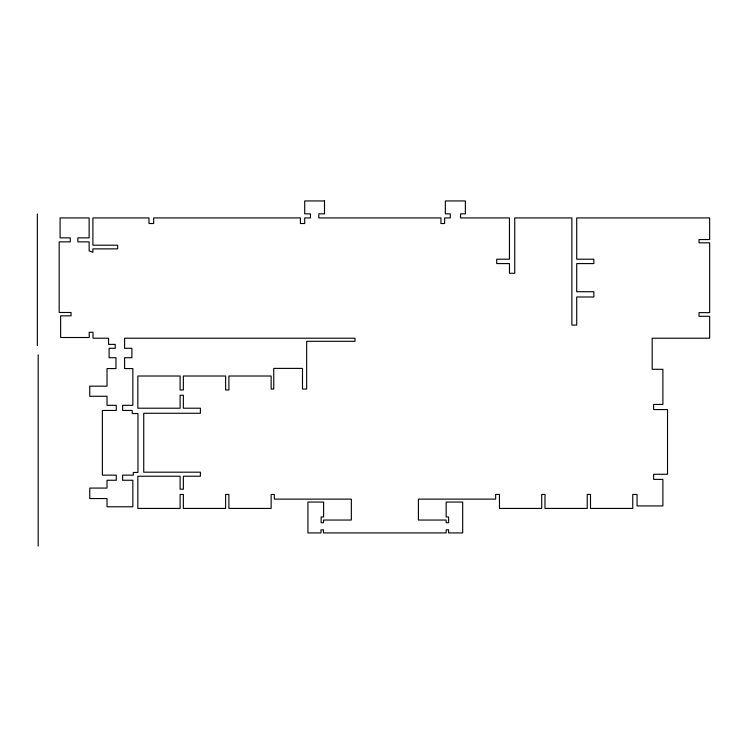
<?xml version="1.0" encoding="UTF-8"?>
<svg xmlns="http://www.w3.org/2000/svg" width="747" height="747" viewBox="0 0 747 747"><rect width="100%" height="100%" fill="white"/><g stroke="black" fill="none" stroke-linecap="round" stroke-linejoin="round"><path stroke-width="1.12" d="M38.181 354.881L38.181 546.057M37.35 214.025L37.35 345.656M324.506 200.943L304.711 200.943L304.711 213.847L310.453 213.847L310.453 217.919L304.711 217.919L304.711 223.521L300.406 223.521L300.406 217.919L153.667 217.919L153.667 223.521L148.998 223.521L148.998 217.919L92.899 217.919L92.899 245.203L117.652 245.203L117.652 248.872L92.899 248.872L92.899 252.281L89.136 250.927L89.136 241.86L77.884 241.86L77.884 237.863L89.136 237.863L89.136 217.919L60.087 217.919L60.087 237.863L70.255 237.863L70.255 241.86L59.181 241.86L59.181 312.489L71.04 312.489L71.04 315.841L60.638 315.841L60.638 337.513L89.21 337.513L89.21 332.275L93.011 332.275L93.011 338.214L108.558 338.214L108.558 344.376L115.253 344.376L115.253 348.298L109.099 348.298L109.099 357.729L115.981 357.729L115.981 368.579L107.008 368.579L107.008 386.171L89.752 386.171L89.752 396.274L107.008 396.274L107.008 405.322L116.271 405.322L116.271 410.439L102.376 410.439L102.376 475.139L116.271 475.139L116.271 480.256L107.008 480.256L107.008 488.071L89.752 488.071L89.752 498.557L107.008 498.557L107.008 506.783L132.845 506.783L132.845 480.256L122.611 480.256L122.611 475.139L133.33 475.139L133.33 472.459L137.962 472.459L137.962 413.539L132.238 413.539L132.238 410.439L122.611 410.439L122.611 405.322L132.845 405.322L132.845 368.579L124.6 368.579L124.6 357.729L131.892 357.729L131.892 348.298L124.6 348.298L124.6 338.214L354.993 338.214L354.993 341.304L306.672 341.304L306.672 389.019L302.488 389.019L302.488 368.392L273.757 368.392L273.757 389.019L271.142 389.019L271.142 376.012L228.89 376.012L228.89 389.981L225.622 389.981L225.622 376.012L183.37 376.012L183.37 389.981L180.102 389.981L180.102 376.012L137.85 376.012L137.85 408.207L180.102 408.207L180.102 395.238L183.37 395.238L183.37 408.207L200.392 408.207L200.392 413.268L143.732 413.268L143.732 472.188L200.392 472.188L200.392 476.231L183.37 476.231L183.37 489.192L180.102 489.192L180.102 476.231L137.85 476.231L137.85 508.427L180.102 508.427L180.102 494.449L183.37 494.449L183.37 508.427L225.622 508.427L225.622 494.449L228.89 494.449L228.89 508.427L271.142 508.427L271.142 494.449L274.345 494.449L274.345 499.127L351.351 499.127L351.351 520.043L323.6 520.043L323.6 522.723L321.145 522.723L321.145 516.98L323.6 516.98L323.6 502.059L307.932 502.059L307.932 532.919L320.995 532.919L320.995 529.81L323.451 529.81L323.451 532.919L446.155 532.919L446.155 529.81L448.611 529.81L448.611 532.919L462.692 532.919L462.692 502.059L446.155 502.059L446.155 516.98L448.611 516.98L448.611 522.723L446.155 522.723L446.155 520.043L418.404 520.043L418.404 499.127L495.644 499.127L495.644 494.449L499.463 494.449L499.463 508.427L541.715 508.427L541.715 494.449L544.983 494.449L544.983 508.427L587.235 508.427L587.235 494.449L590.503 494.449L590.503 508.427L632.756 508.427L632.756 494.449L637.051 494.449L637.051 505.924L662.888 505.924L662.888 479.387L653.625 479.387L653.625 474.27L667.519 474.27L667.519 409.571L653.625 409.571L653.625 404.454L662.888 404.454L662.888 369.298L652.178 369.298L652.178 338.214L709.65 338.214L709.65 316.298L699.024 316.298L699.024 312.629L709.65 312.629L709.65 242.822L699.024 242.822L699.024 239.554L709.65 239.554L709.65 217.919L576.712 217.919L576.712 259.209L593.856 259.209L593.856 263.588L576.712 263.588L576.712 291.722L593.856 291.722L593.856 296.989L576.712 296.989L576.712 325.085L571.875 325.085L571.875 217.919L514.739 217.919L514.739 273.29L509.463 273.29L509.463 263.588L496.718 263.588L496.718 259.209L509.463 259.209L509.463 217.919L460.582 217.919L460.582 213.847L465.362 213.847L465.362 200.943L445.333 200.943L445.333 213.847L450.301 213.847L450.301 217.919L444.624 217.919L444.624 223.521L440.935 223.521L440.935 217.919L318.773 217.919L318.773 213.847L324.506 213.847L324.506 200.943"/></g></svg>
